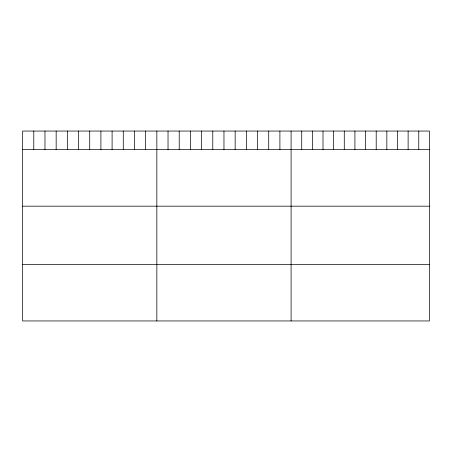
<?xml version="1.0" encoding="UTF-8"?>
<svg xmlns="http://www.w3.org/2000/svg" width="452" height="452" viewBox="0 0 452 452"><rect width="100%" height="100%" fill="white"/><g stroke="black" fill="none" stroke-linecap="round" stroke-linejoin="round"><path stroke-width="0.68" d="M429.4 149.652L429.4 320.948L22.6 320.948L22.6 131.052L429.4 131.052L429.4 149.652L22.6 149.652M22.6 206.18L429.4 206.18M22.6 264.42L429.4 264.42M418.761 131.052L418.761 149.652M408.122 131.052L408.122 149.652M397.483 131.052L397.483 149.652M386.844 131.052L386.844 149.652M376.205 131.052L376.205 149.652M365.566 131.052L365.566 149.652M354.922 131.052L354.922 149.652M344.283 131.052L344.283 149.652M333.644 131.052L333.644 149.652M323.005 131.052L323.005 149.652M312.366 131.052L312.366 149.652M301.727 131.052L301.727 149.652M291.088 131.052L291.088 320.948M279.901 131.052L279.901 149.652M268.714 131.052L268.714 149.652M257.527 131.052L257.527 149.652M246.34 131.052L246.34 149.652M235.153 131.052L235.153 149.652M223.966 131.052L223.966 149.652M212.779 131.052L212.779 149.652M201.592 131.052L201.592 149.652M190.405 131.052L190.405 149.652M179.218 131.052L179.218 149.652M168.031 131.052L168.031 149.652M156.844 131.052L156.844 320.948M145.657 131.052L145.657 149.652M134.47 131.052L134.47 149.652M123.283 131.052L123.283 149.652M112.096 131.052L112.096 149.652M100.909 131.052L100.909 149.652M89.722 131.052L89.722 149.652M78.535 131.052L78.535 149.652M67.348 131.052L67.348 149.652M56.161 131.052L56.161 149.652M44.974 131.052L44.974 149.652M33.787 131.052L33.787 149.652"/></g></svg>
